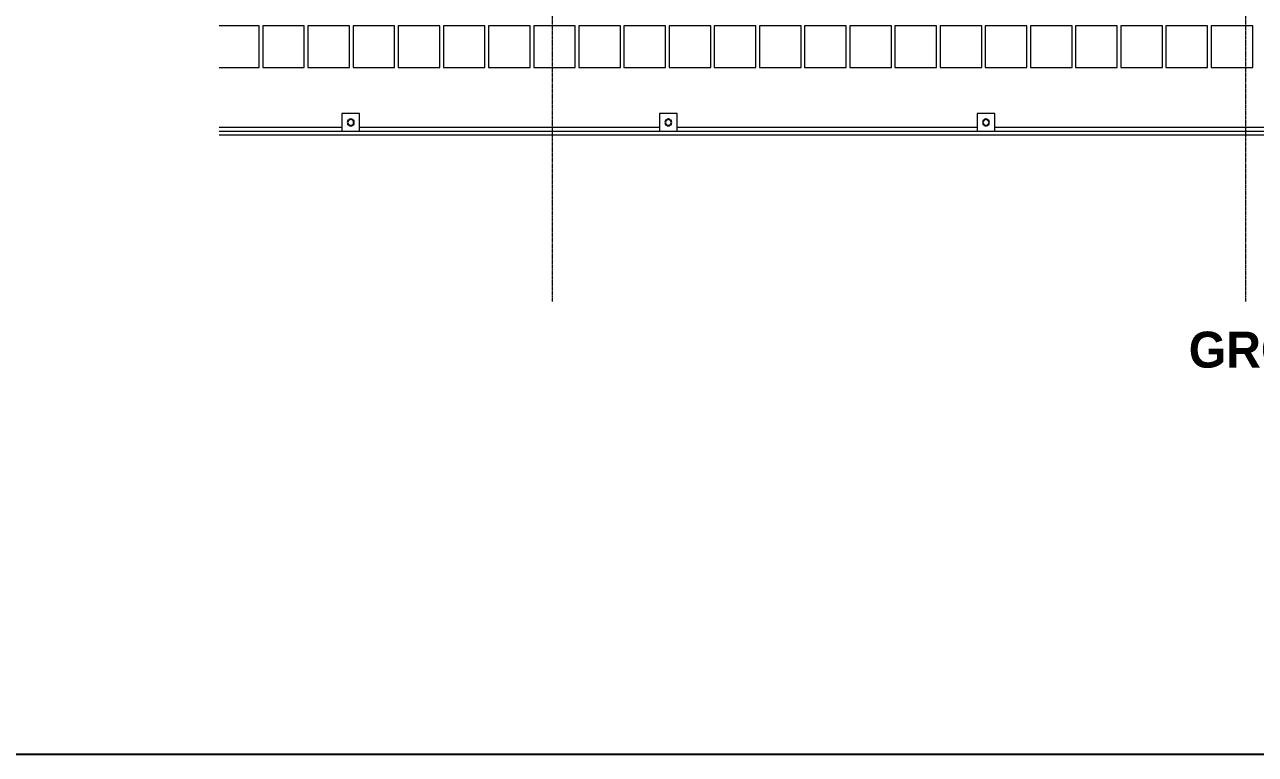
# Model space of a CAD drawing. Header units: inches. Extents: x 22 to 382261, y 22 to 371281.
# Drawn here: x 123710 to 141151, y 193718 to 204058 of the extents above; entities that cross this region are included whole.
import ezdxf

# ---------------------------------------------------------------- set-up
doc = ezdxf.new("R2010")
doc.units = ezdxf.units.IN
doc.header["$MEASUREMENT"] = 0
doc.linetypes.add('Grid Line 1_2_', pattern=[22.225, 12.7, -3.175, 3.175, -3.175])
for name, color, linetype, lineweight in [('A-FLOR', 192, 'Continuous', 9), ('G-ANNO-TEXT', 231, 'Continuous', 9), ('Q-CASE', 31, 'Continuous', 9), ('S-GRID', 1, 'Continuous', 9)]:
    doc.layers.add(name, color=color, linetype=linetype, lineweight=lineweight)
doc.styles.add('Century Gothic_B', font='GOTHICB.TTF', dxfattribs={"height": 510})

# ---------------------------------------------------------------- blocks, each defined once
blk = doc.blocks.new('Casework 1 - Casework 1-382926-01-GROUND FLOOR DIM- PART B')
at = {"layer": 'Q-CASE'}
for p, q in [((-11219, -6742), (-11469, -6742)), ((-11469, -6742), (-11469, -6992)), ((-11219, -6992), (-11219, -6742)), ((-6719, -6742), (-6969, -6742)), ((-6969, -6742), (-6969, -6992)), ((-6719, -6992), (-6719, -6742)), ((-2219, -6742), (-2469, -6742)), ((-2469, -6742), (-2469, -6992)), ((-2219, -6992), (-2219, -6742)), ((-11469, -6939), (-13208, -6939)), ((-6969, -6939), (-11219, -6939)), ((-2469, -6939), (-6719, -6939)), ((2031, -6939), (-2219, -6939)), ((-13208, -6992), (-11469, -6992)), ((-13208, -7042), (23004, -7042)), ((-11469, -6992), (-11219, -6992)), ((-11219, -6992), (-6969, -6992)), ((-6969, -6992), (-6719, -6992)), ((-6719, -6992), (-2469, -6992)), ((-2469, -6992), (-2219, -6992)), ((-2219, -6992), (2031, -6992))]:
    blk.add_line(p, q, dxfattribs=at)
at = {"layer": 'Q-CASE', "lineweight": 25}
for centre, start, end in [((-11344, -6867), 0, 180), ((-11344, -6867), 180, 0), ((-6844, -6867), 0, 180), ((-6844, -6867), 180, 0), ((-2344, -6867), 0, 180), ((-2344, -6867), 180, 0)]:
    blk.add_arc(centre, 45, start, end, dxfattribs=at)

msp = doc.modelspace()

# ---------------------------------------------------------------- linework, layer by layer
msp.add_lwpolyline([(83901.5, 275970.3), (172956.7, 275970.3), (172956.7, 193718.4), (83901.5, 193718.4)], close=True)
at = {"layer": 'A-FLOR'}
for p, q in [((127033.9, 204039.6), (126468.6, 204039.6)), ((127033.9, 203449.6), (127033.9, 204039.6)), ((127673.9, 204039.6), (127083.9, 204039.6)), ((127083.9, 204039.6), (127083.9, 203449.6)), ((127673.9, 203449.6), (127673.9, 204039.6)), ((128313.9, 204039.6), (127723.9, 204039.6)), ((127723.9, 204039.6), (127723.9, 203449.6)), ((128313.9, 203449.6), (128313.9, 204039.6)), ((128953.9, 204039.6), (128363.9, 204039.6)), ((128363.9, 204039.6), (128363.9, 203449.6)), ((128953.9, 203449.6), (128953.9, 204039.6)), ((129593.9, 204039.6), (129003.9, 204039.6)), ((129003.9, 204039.6), (129003.9, 203449.6)), ((129593.9, 203449.6), (129593.9, 204039.6)), ((130233.9, 204039.6), (129643.9, 204039.6)), ((129643.9, 204039.6), (129643.9, 203449.6)), ((130233.9, 203449.6), (130233.9, 204039.6)), ((130873.9, 204039.6), (130283.9, 204039.6)), ((130283.9, 204039.6), (130283.9, 203449.6)), ((130873.9, 203449.6), (130873.9, 204039.6)), ((131513.9, 204039.6), (130923.9, 204039.6)), ((130923.9, 204039.6), (130923.9, 203449.6)), ((131513.9, 203449.6), (131513.9, 204039.6)), ((132153.9, 204039.6), (131563.9, 204039.6)), ((131563.9, 204039.6), (131563.9, 203449.6)), ((132153.9, 203449.6), (132153.9, 204039.6)), ((132793.9, 204039.6), (132203.9, 204039.6)), ((132203.9, 204039.6), (132203.9, 203449.6)), ((132793.9, 203449.6), (132793.9, 204039.6)), ((133433.9, 204039.6), (132843.9, 204039.6)), ((132843.9, 204039.6), (132843.9, 203449.6)), ((133433.9, 203449.6), (133433.9, 204039.6)), ((134073.9, 204039.6), (133483.9, 204039.6)), ((133483.9, 204039.6), (133483.9, 203449.6)), ((134073.9, 203449.6), (134073.9, 204039.6)), ((134713.9, 204039.6), (134123.9, 204039.6)), ((134123.9, 204039.6), (134123.9, 203449.6)), ((134713.9, 203449.6), (134713.9, 204039.6)), ((135353.9, 204039.6), (134763.9, 204039.6)), ((134763.9, 204039.6), (134763.9, 203449.6)), ((135353.9, 203449.6), (135353.9, 204039.6)), ((135993.9, 204039.6), (135403.9, 204039.6)), ((135403.9, 204039.6), (135403.9, 203449.6)), ((135993.9, 203449.6), (135993.9, 204039.6)), ((136633.9, 204039.6), (136043.9, 204039.6)), ((136043.9, 204039.6), (136043.9, 203449.6)), ((136633.9, 203449.6), (136633.9, 204039.6)), ((137273.9, 204039.6), (136683.9, 204039.6)), ((136683.9, 204039.6), (136683.9, 203449.6)), ((137273.9, 203449.6), (137273.9, 204039.6)), ((137913.9, 204039.6), (137323.9, 204039.6)), ((137323.9, 204039.6), (137323.9, 203449.6)), ((137913.9, 203449.6), (137913.9, 204039.6)), ((138553.9, 204039.6), (137963.9, 204039.6)), ((137963.9, 204039.6), (137963.9, 203449.6)), ((138553.9, 203449.6), (138553.9, 204039.6)), ((139193.9, 204039.6), (138603.9, 204039.6)), ((138603.9, 204039.6), (138603.9, 203449.6)), ((139193.9, 203449.6), (139193.9, 204039.6)), ((139833.9, 204039.6), (139243.9, 204039.6)), ((139243.9, 204039.6), (139243.9, 203449.6)), ((139833.9, 203449.6), (139833.9, 204039.6)), ((140473.9, 204039.6), (139883.9, 204039.6)), ((139883.9, 204039.6), (139883.9, 203449.6)), ((140473.9, 203449.6), (140473.9, 204039.6)), ((141113.9, 204039.6), (140523.9, 204039.6)), ((140523.9, 204039.6), (140523.9, 203449.6)), ((141113.9, 203449.6), (141113.9, 204039.6)), ((126468.6, 203449.6), (127033.9, 203449.6)), ((127083.9, 203449.6), (127673.9, 203449.6)), ((127723.9, 203449.6), (128313.9, 203449.6)), ((128363.9, 203449.6), (128953.9, 203449.6)), ((129003.9, 203449.6), (129593.9, 203449.6)), ((129643.9, 203449.6), (130233.9, 203449.6)), ((130283.9, 203449.6), (130873.9, 203449.6)), ((130923.9, 203449.6), (131513.9, 203449.6)), ((131563.9, 203449.6), (132153.9, 203449.6)), ((132203.9, 203449.6), (132793.9, 203449.6)), ((132843.9, 203449.6), (133433.9, 203449.6)), ((133483.9, 203449.6), (134073.9, 203449.6)), ((134123.9, 203449.6), (134713.9, 203449.6)), ((134763.9, 203449.6), (135353.9, 203449.6)), ((135403.9, 203449.6), (135993.9, 203449.6)), ((136043.9, 203449.6), (136633.9, 203449.6)), ((136683.9, 203449.6), (137273.9, 203449.6)), ((137323.9, 203449.6), (137913.9, 203449.6)), ((137963.9, 203449.6), (138553.9, 203449.6)), ((138603.9, 203449.6), (139193.9, 203449.6)), ((139243.9, 203449.6), (139833.9, 203449.6)), ((139883.9, 203449.6), (140473.9, 203449.6)), ((140523.9, 203449.6), (141113.9, 203449.6))]:
    msp.add_line(p, q, dxfattribs=at)
at = {"layer": 'S-GRID', "linetype": 'Grid Line 1_2_'}
for p, q in [((131192.9, 200135.3), (131192.9, 224549.4)), ((141017.9, 200135.3), (141017.9, 223152.4))]:
    msp.add_line(p, q, dxfattribs=at)

# ---------------------------------------------------------------- block references
at = {"layer": 'Q-CASE'}
msp.add_blockref('Casework 1 - Casework 1-382926-01-GROUND FLOOR DIM- PART B', (139676.7, 209538.6), dxfattribs=at)

# ---------------------------------------------------------------- texts
at = {"layer": 'G-ANNO-TEXT', "color": 7, "insert": (140206.7, 199707.8), "char_height": 510, "width": 12532.216, "attachment_point": 1, "style": 'Century Gothic_B'}
msp.add_mtext('GROUND FLOOR PLAN BLOWUP B', dxfattribs=at)

doc.saveas('drawing.dxf')
